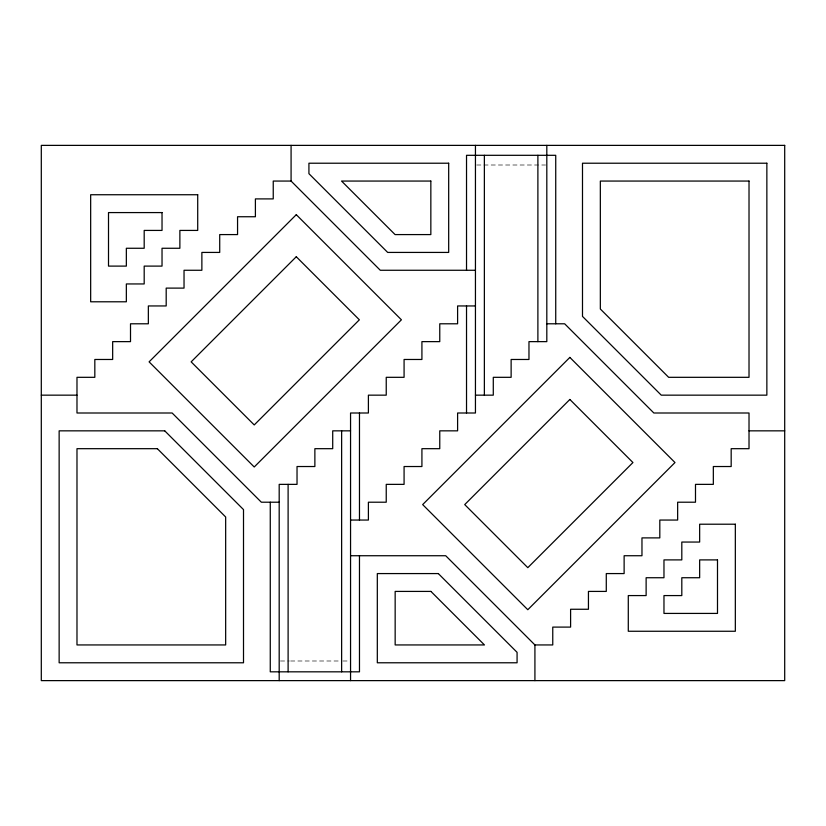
<?xml version="1.0" encoding="UTF-8"?>
<svg xmlns="http://www.w3.org/2000/svg" width="826" height="826" viewBox="0 0 826 826"><rect width="100%" height="100%" fill="white"/><g stroke="black" fill="none" stroke-linecap="round" stroke-linejoin="round"><path stroke-width="0.62" stroke-dasharray="4.13 3.1" d="M476.716 165.004L545.542 165.004M280.458 660.996L289.379 660.996M290.659 660.996L341.634 660.996M342.904 660.996L349.284 660.996"/><path stroke-width="1.24" d="M475.446 270.267L380.29 270.267L291.082 181.059L273.241 181.059L273.241 198.901L255.399 198.901L255.399 216.742L237.558 216.742L237.558 234.584L219.716 234.584L219.716 252.426L201.874 252.426L201.874 270.267L184.033 270.267L184.033 288.109L166.191 288.109L166.191 305.95L148.35 305.95L148.35 323.792L130.508 323.792L130.508 341.634L112.666 341.634L112.666 359.475L94.825 359.475L94.825 377.317L76.983 377.317L76.983 413L172.138 413L261.346 502.208L279.188 502.208M475.446 305.95L457.604 305.95L457.604 323.792L439.762 323.792L439.762 341.634L421.921 341.634L421.921 359.475L404.079 359.475L404.079 377.317L386.238 377.317L386.238 395.158L368.396 395.158L368.396 413L350.554 413L350.554 680.624M546.812 323.792L564.654 323.792L653.862 413L749.017 413L749.017 448.683L731.175 448.683L731.175 466.525L713.334 466.525L713.334 484.366L695.492 484.366L695.492 502.208L677.65 502.208L677.65 520.05L659.809 520.05L659.809 537.891L641.967 537.891L641.967 555.733L624.126 555.733L624.126 573.574L606.284 573.574L606.284 591.416L588.442 591.416L588.442 609.258L570.601 609.258L570.601 627.099L552.759 627.099L552.759 644.941L534.918 644.941L445.71 555.733L350.554 555.733M41.3 395.158L76.983 395.158M475.446 395.158L493.287 395.158L493.287 377.317L511.129 377.317L511.129 359.475L528.97 359.475L528.97 341.634L546.812 341.634L546.812 145.376M350.554 430.842L332.713 430.842L332.713 448.683L314.871 448.683L314.871 466.525L297.03 466.525L297.03 484.366L279.188 484.366L279.188 680.624M749.017 430.842L784.7 430.842M350.554 520.05L368.396 520.05L368.396 502.208L386.238 502.208L386.238 484.366L404.079 484.366L404.079 466.525L421.921 466.525L421.921 448.683L439.762 448.683L439.762 430.842L457.604 430.842L457.604 413L475.446 413L475.446 145.376M555.733 323.792L555.733 155.309L466.525 155.309L466.525 270.267M537.891 155.309L537.891 341.634M534.918 644.941L534.918 680.624M484.366 155.309L484.366 395.158M466.525 305.95L466.525 413M359.475 413L359.475 520.05M359.475 555.733L359.475 671.827L270.267 671.827L270.267 502.208M341.634 430.842L341.634 671.827M291.082 145.376L291.082 181.059M288.109 484.366L288.109 671.827M296.286 214.677L149.093 361.86L254.232 466.989L401.415 319.807L296.286 214.677M296.286 256.731L191.147 361.86L254.232 424.936L359.362 319.807L296.286 256.731M569.857 357.41L422.664 504.593L527.804 609.722L674.987 462.539L569.857 357.41M569.857 399.464L464.718 504.593L527.804 567.668L632.933 462.539L569.857 399.464M784.7 145.376L41.3 145.376L41.3 680.624L784.7 680.624L784.7 145.376M448.683 163.218L308.924 163.218L308.924 173.666L387.683 252.426L448.683 252.426L448.683 163.218M766.858 163.218L582.495 163.218L582.495 316.399L661.254 395.158L766.858 395.158L766.858 163.218M430.842 181.059L341.551 181.059L395.076 234.584L430.842 234.584L430.842 181.059M749.017 181.059L600.337 181.059L600.337 309.007L668.647 377.317L749.017 377.317L749.017 181.059M197.713 194.74L90.664 194.74L90.664 301.789L126.347 301.789L126.347 283.948L144.189 283.948L144.189 266.106L162.03 266.106L162.03 248.265L179.872 248.265L179.872 230.423L197.713 230.423L197.713 194.74M162.03 212.581L108.505 212.581L108.505 266.106L126.347 266.106L126.347 248.265L144.189 248.265L144.189 230.423L162.03 230.423L162.03 212.581M164.746 430.842L59.142 430.842L59.142 662.782L243.505 662.782L243.505 509.601L164.746 430.842M157.353 448.683L76.983 448.683L76.983 644.941L225.663 644.941L225.663 516.993L157.353 448.683M735.336 524.211L699.653 524.211L699.653 542.052L681.811 542.052L681.811 559.894L663.97 559.894L663.97 577.735L646.128 577.735L646.128 595.577L628.287 595.577L628.287 631.26L735.336 631.26L735.336 524.211M717.495 559.894L699.653 559.894L699.653 577.735L681.811 577.735L681.811 595.577L663.97 595.577L663.97 613.419L717.495 613.419L717.495 559.894M438.317 573.574L377.317 573.574L377.317 662.782L517.076 662.782L517.076 652.333L438.317 573.574M430.924 591.416L395.158 591.416L395.158 644.941L484.449 644.941L430.924 591.416"/></g></svg>
